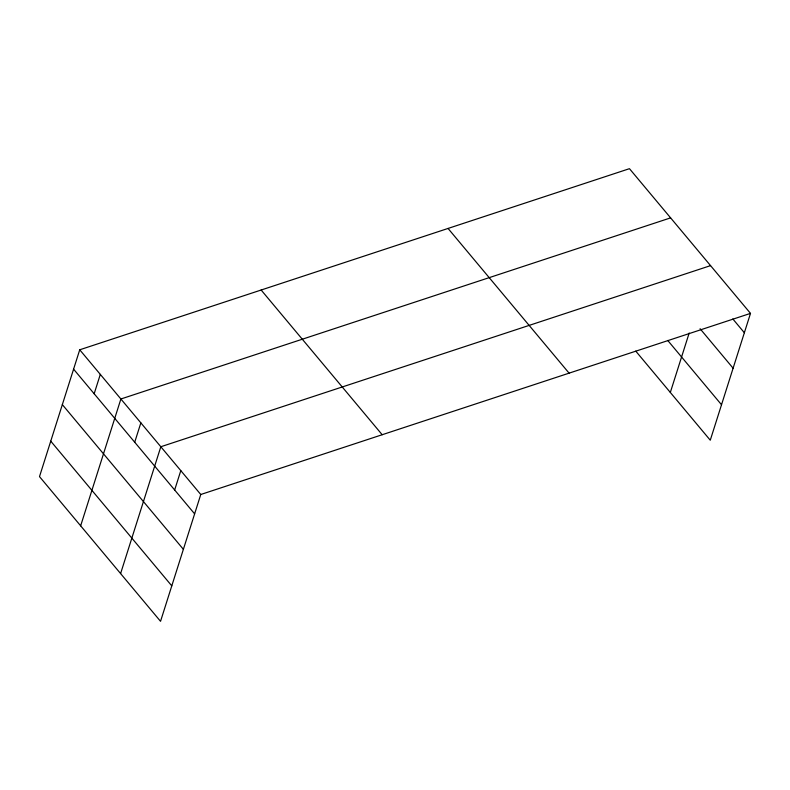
<?xml version="1.0" encoding="UTF-8"?>
<svg xmlns="http://www.w3.org/2000/svg" width="790" height="790" viewBox="0 0 790 790"><rect width="100%" height="100%" fill="white"/><g stroke="black" fill="none" stroke-linecap="round" stroke-linejoin="round"><path stroke-width="1.19" d="M79.731 349.792L39.5 476.617L160.538 621.325L200.769 494.5L750.5 313.383L629.462 168.675L79.731 349.792L200.769 494.5M94.168 393.756L100.31 374.391M80.649 525.824L120.89 398.99L670.611 217.872M134.715 442.232L140.857 422.867M120.594 573.58L160.824 446.745L710.556 265.628M174.659 489.988L180.801 470.623M670.325 392.452L689.186 333.015M750.5 313.383L710.269 440.208L635.762 351.125M732.834 318.963L744.358 332.738M700.078 328.719L733.11 368.209M667.748 340.46L721.517 404.747M448.049 228.438L569.086 373.147M261.144 290.019L382.182 434.727M73.588 369.147L194.626 513.865M62.341 404.618L183.379 549.327M50.748 441.156L171.786 585.864"/></g></svg>
